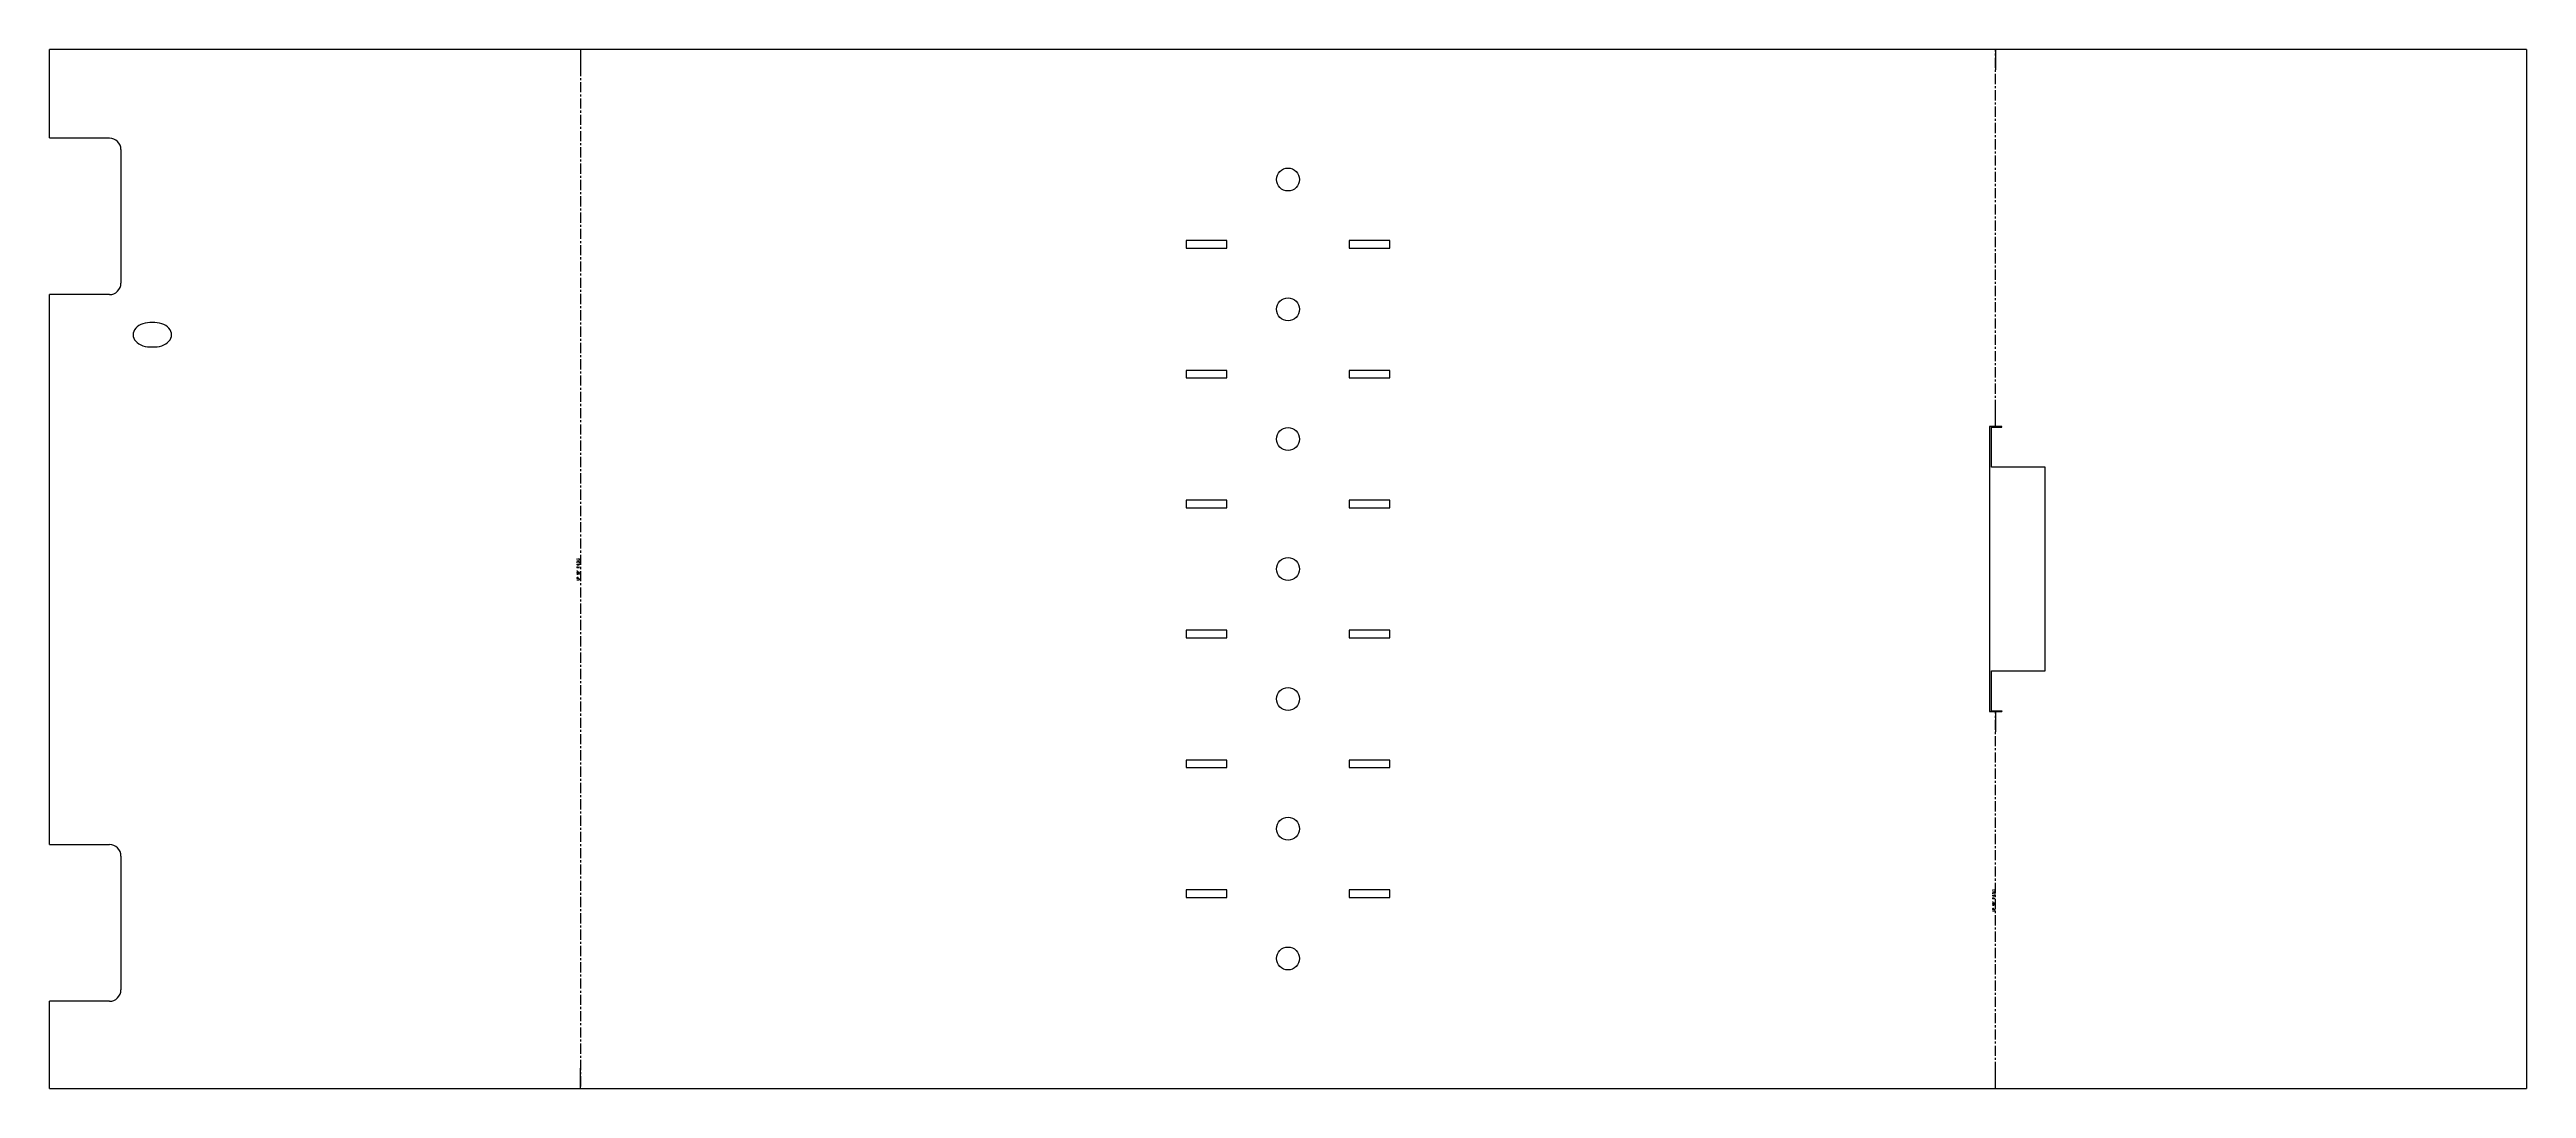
# Model space of a CAD drawing. Header units: inches. Extents: x -61 to 61, y -26 to 26.
import ezdxf

# ---------------------------------------------------------------- set-up
doc = ezdxf.new("R2010")
doc.units = ezdxf.units.IN
doc.header["$MEASUREMENT"] = 0
doc.linetypes.add('CENTERX2', pattern=[0.8, 0.5, -0.1, 0.1, -0.1])
doc.layers.add('BEND', color=2, linetype='Continuous')
doc.layers.add('ETCH', color=3, linetype='Continuous')
doc.styles.add('SLDTEXTSTYLE0', font='simplex.shx', dxfattribs={"width": 0.572187})

msp = doc.modelspace()

# ---------------------------------------------------------------- linework, layer by layer
at = {"color": 7, "linetype": 'Continuous', "lineweight": 25}
for p, q in [((-60.8, 21.16), (-60.8, 25.5)), ((60.8, 25.5), (-60.8, 25.5)), ((60.8, 25.5), (60.8, -25.5)), ((-60.8, 21.16), (-57.86, 21.16)), ((-57.3, 20.59), (-57.3, 14.03)), ((-3, 16.12), (-5, 16.12)), ((-5, 16.12), (-5, 15.75)), ((-3, 15.75), (-3, 16.12)), ((5, 16.12), (3, 16.12)), ((3, 16.12), (3, 15.75)), ((5, 15.75), (5, 16.12)), ((-5, 15.75), (-3, 15.75)), ((3, 15.75), (5, 15.75)), ((-60.8, -13.53), (-60.8, 13.47)), ((-57.86, 13.47), (-60.8, 13.47)), ((-3, 9.75), (-5, 9.75)), ((-5, 9.75), (-5, 9.38)), ((-3, 9.38), (-3, 9.75)), ((5, 9.75), (3, 9.75)), ((3, 9.75), (3, 9.38)), ((5, 9.38), (5, 9.75)), ((-5, 9.38), (-3, 9.38)), ((3, 9.38), (5, 9.38)), ((35.05, 7), (34.44, 7)), ((34.44, 7), (34.44, -7)), ((34.54, 5), (34.54, 6.97)), ((34.54, 6.97), (35.05, 6.97)), ((35.05, 6.97), (35.05, 7)), ((37.18, 5), (34.54, 5)), ((37.18, -5), (37.18, 5)), ((-3, 3.38), (-5, 3.38)), ((-5, 3.38), (-5, 3)), ((-5, 3), (-3, 3)), ((-3, 3), (-3, 3.38)), ((5, 3.38), (3, 3.38)), ((3, 3.38), (3, 3)), ((3, 3), (5, 3)), ((5, 3), (5, 3.38)), ((-3, -3), (-5, -3)), ((-5, -3), (-5, -3.38)), ((-5, -3.38), (-3, -3.38)), ((-3, -3.38), (-3, -3)), ((5, -3), (3, -3)), ((3, -3), (3, -3.38)), ((3, -3.38), (5, -3.38)), ((5, -3.38), (5, -3)), ((34.54, -6.97), (34.54, -5)), ((34.54, -5), (37.18, -5)), ((34.44, -7), (35.05, -7)), ((34.54, -6.97), (35.05, -6.97)), ((35.05, -6.97), (35.05, -7)), ((-3, -9.38), (-5, -9.38)), ((-5, -9.38), (-5, -9.75)), ((-3, -9.75), (-3, -9.38)), ((5, -9.38), (3, -9.38)), ((3, -9.38), (3, -9.75)), ((5, -9.75), (5, -9.38)), ((-5, -9.75), (-3, -9.75)), ((3, -9.75), (5, -9.75)), ((-60.8, -13.53), (-57.86, -13.53)), ((-57.3, -14.09), (-57.3, -20.66)), ((-3, -15.75), (-5, -15.75)), ((-5, -15.75), (-5, -16.12)), ((-3, -16.12), (-3, -15.75)), ((5, -15.75), (3, -15.75)), ((3, -15.75), (3, -16.12)), ((5, -16.12), (5, -15.75)), ((-5, -16.12), (-3, -16.12)), ((3, -16.12), (5, -16.12)), ((-60.8, -25.5), (-60.8, -21.22)), ((-57.86, -21.22), (-60.8, -21.22)), ((-60.8, -25.5), (60.8, -25.5))]:
    msp.add_line(p, q, dxfattribs=at)
for centre in [(0, 19.12), (0, 12.75), (0, 6.38), (0, 0), (0, -6.38), (0, -12.75), (0, -19.12)]:
    msp.add_circle(centre, 0.562, dxfattribs=at)
for centre, start, end in [((-57.86, 20.59), 0, 90), ((-57.86, 14.03), 270, 0), ((-57.86, -14.09), 0, 90), ((-57.86, -20.66), 270, 0)]:
    msp.add_arc(centre, 0.562, start, end, dxfattribs=at)
for centre, start_param, end_param in [((-55.85, 11.5), -1.681508, 1.681508), ((-55.66, 11.5), 1.460085, -1.460085)]:
    msp.add_ellipse(centre, major_axis=(-0.849, 0), ratio=0.707107, start_param=start_param, end_param=end_param, dxfattribs=at)
at = {"layer": 'BEND', "linetype": 'CENTERX2'}
for p, q in [((-34.74, 25.5), (-34.74, -25.5)), ((34.74, 7), (34.74, 25.5)), ((34.74, -25.5), (34.74, -7))]:
    msp.add_line(p, q, dxfattribs=at)
at = {"layer": 'ETCH'}
for p, q in [((-34.74, 25.5), (-34.74, 24.5)), ((34.74, 25.5), (34.74, 24.5)), ((34.74, 7), (34.74, 8)), ((34.74, -7), (34.74, -8)), ((-34.74, -25.5), (-34.74, -24.5)), ((34.74, -25.5), (34.74, -24.5))]:
    msp.add_line(p, q, dxfattribs=at)

# ---------------------------------------------------------------- texts
at = {"layer": 'BEND', "color": 7, "linetype": 'Continuous', "lineweight": 0, "char_height": 0.125, "attachment_point": 2, "rotation": 90, "style": 'SLDTEXTSTYLE0'}
for insert in [(-34.91, -0.02), (34.59, -16.27)]:
    msp.add_mtext('UP  90°  R 0.313', dxfattribs=dict(at, insert=insert))

doc.saveas('drawing.dxf')
